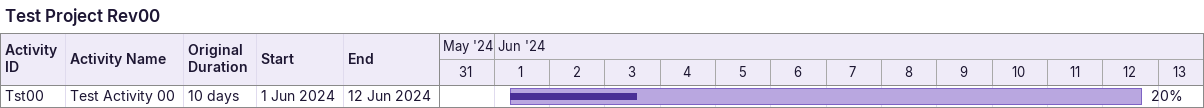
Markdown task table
Test Project Rev00

| ID | Task | Original duration | Start | Finish | % complete |
|---|---|---|---|---|---|
| Tst00 | Test Activity 00 | 10d | 2024-06-01 | 2024-06-12 | 20 |
